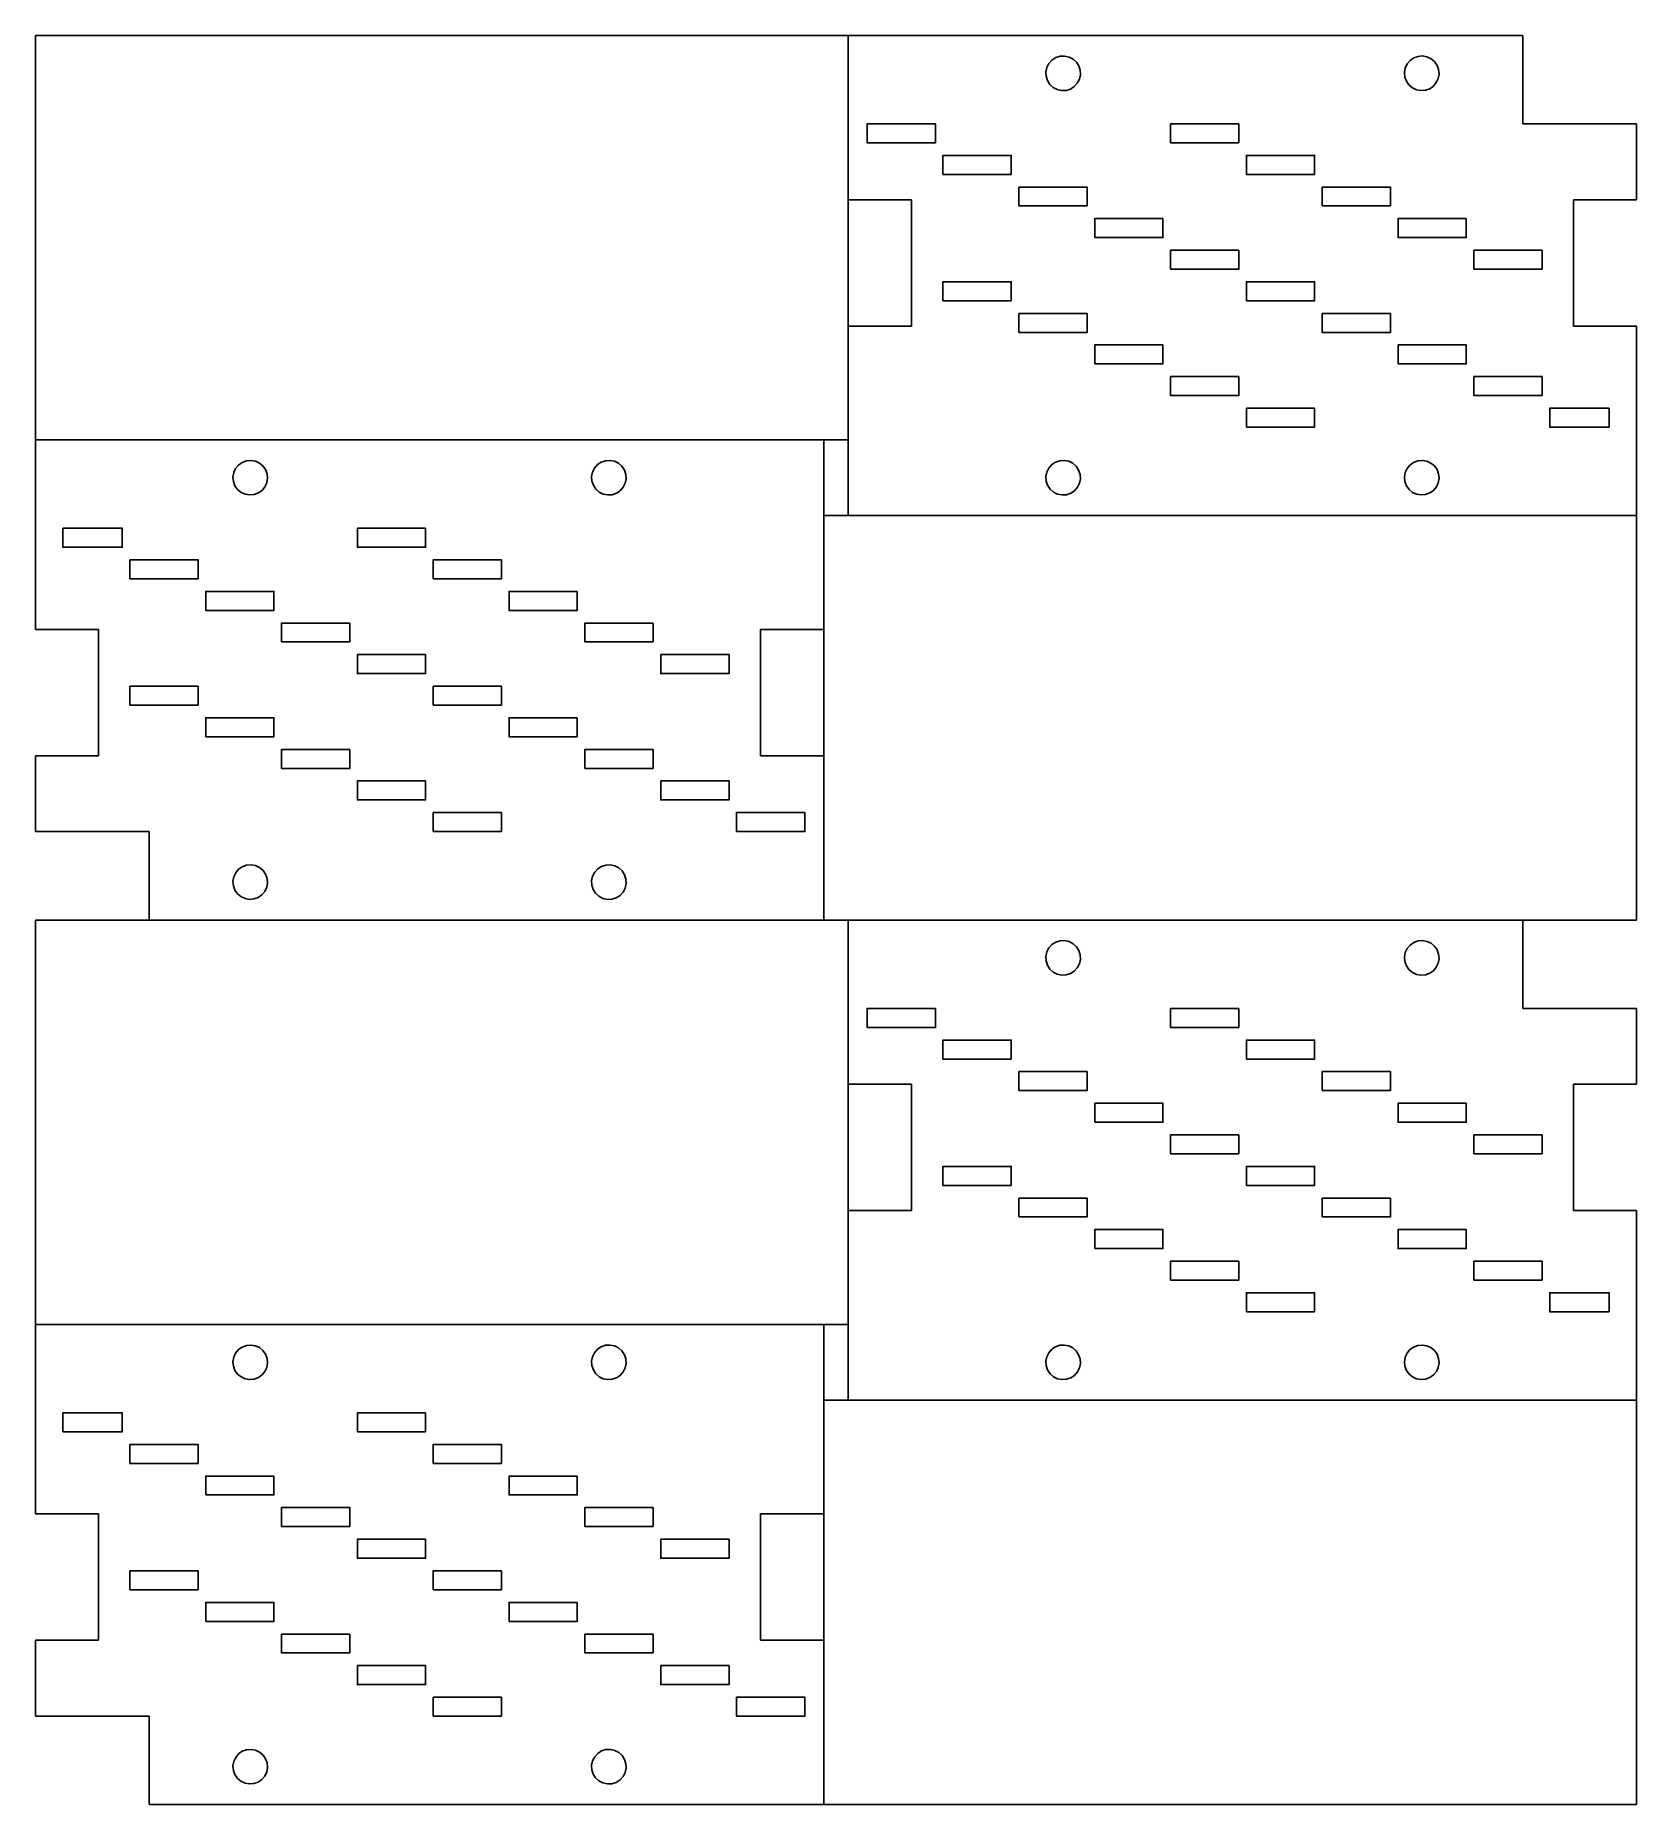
# Model space of a CAD drawing. Extents: x 0 to 127, y 0 to 140.
import ezdxf

# ---------------------------------------------------------------- set-up
doc = ezdxf.new("R2010")
doc.units = 0
doc.layers.add('ink_ext_XXXXXX', color=7, linetype='CONTINUOUS')

msp = doc.modelspace()

# ---------------------------------------------------------------- linework, layer by layer
at = {"layer": 'ink_ext_XXXXXX', "color": 5}
for points in [[(0.005001, 140.004864), (64.304746, 140.004864)], [(0.005001, 108.005098), (0.005001, 140.004864)], [(64.304746, 140.004864), (117.677201, 140.004864)], [(64.304746, 127.005003), (64.304746, 140.004864)], [(117.677201, 140.004864), (117.677201, 133.005048)], [(79.939151, 137.126198), (80.017115, 137.475448)], [(80.017115, 137.475448), (80.182921, 137.792595)], [(80.182921, 137.792595), (80.424926, 138.05612)], [(80.424926, 138.05612), (80.726904, 138.248384)], [(80.726904, 138.248384), (81.068393, 138.355275)], [(81.068393, 138.355275), (81.42611, 138.370445)], [(81.42611, 138.370445), (81.77536, 138.292834)], [(81.77536, 138.292834), (82.092507, 138.127028)], [(82.092507, 138.127028), (82.356385, 137.885023)], [(82.356385, 137.885023), (82.548296, 137.583045)], [(82.548296, 137.583045), (82.65554, 137.241556)], [(82.65554, 137.241556), (82.67071, 136.883839)], [(79.954321, 136.768481), (79.939151, 137.126198)], [(80.061565, 136.426992), (79.954321, 136.768481)], [(80.253476, 136.125014), (80.061565, 136.426992)], [(80.517001, 135.883009), (80.253476, 136.125014)], [(80.834501, 135.717203), (80.517001, 135.883009)], [(82.184935, 135.953564), (81.882957, 135.761653)], [(82.42694, 136.217089), (82.184935, 135.953564)], [(82.592746, 136.534589), (82.42694, 136.217089)], [(82.67071, 136.883839), (82.592746, 136.534589)], [(81.183751, 135.639239), (80.834501, 135.717203)], [(81.541468, 135.654409), (81.183751, 135.639239)], [(81.882957, 135.761653), (81.541468, 135.654409)], [(117.677201, 133.005048), (126.677267, 133.005048)], [(126.677267, 133.005048), (126.677267, 127.005003)], [(64.304746, 127.005003), (69.305018, 127.005003)], [(64.304746, 127.005003), (64.304746, 117.004812)], [(69.305018, 117.004812), (69.305018, 127.005003)], [(121.677348, 127.005003), (121.677348, 117.004812)], [(126.677267, 127.005003), (121.677348, 127.005003)], [(71.805154, 119.005062), (71.805154, 120.505073), (77.205124, 120.505073), (77.205124, 119.005062)], [(77.205124, 119.005062), (71.805154, 119.005062)], [(77.805199, 118.004937), (83.205168, 118.004937), (83.205168, 116.504926), (77.805199, 116.504926)], [(77.805199, 116.504926), (77.805199, 118.004937)], [(64.304746, 117.004812), (69.305018, 117.004812)], [(64.304746, 117.004812), (64.304746, 108.005098)], [(126.677267, 117.004812), (121.677348, 117.004812)], [(126.677267, 117.004812), (126.677267, 102.005054)], [(0.005001, 108.005098), (62.377169, 108.005098)], [(0.005001, 93.004988), (0.005001, 108.005098)], [(64.304746, 108.005098), (62.377169, 108.005098)], [(62.377169, 108.005098), (62.377169, 102.005054), (62.377169, 93.004988)], [(64.304746, 102.005054), (64.304746, 108.005098)], [(62.377169, 102.005054), (64.304746, 102.005054)], [(126.677267, 102.005054), (64.304746, 102.005054)], [(126.677267, 102.005054), (126.677267, 70.004935)], [(0.005001, 93.004988), (5.00492, 93.004988)], [(5.00492, 83.005149), (5.00492, 93.004988)], [(48.877069, 92.004863), (43.476747, 92.004863), (43.476747, 93.504874), (48.877069, 93.504874)], [(48.877069, 93.504874), (48.877069, 92.004863)], [(57.377249, 93.004988), (57.377249, 83.005149)], [(62.377169, 93.004988), (57.377249, 93.004988)], [(62.377169, 83.005149), (62.377169, 93.004988)], [(54.87676, 91.00509), (54.87676, 89.505079), (49.476791, 89.505079), (49.476791, 91.00509)], [(49.476791, 91.00509), (54.87676, 91.00509)], [(0.005001, 77.005105), (0.005001, 83.005149)], [(0.005001, 83.005149), (5.00492, 83.005149)], [(62.377169, 83.005149), (57.377249, 83.005149)], [(62.377169, 83.005149), (62.377169, 70.004935)], [(9.005067, 77.005105), (0.005001, 77.005105)], [(9.005067, 70.004935), (9.005067, 77.005105)], [(44.497333, 74.056235), (44.799311, 74.248146)], [(44.799311, 74.248146), (45.1408, 74.355391)], [(45.1408, 74.355391), (45.498516, 74.37056)], [(45.498516, 74.37056), (45.847766, 74.292596)], [(45.847766, 74.292596), (46.164913, 74.127144)], [(44.011558, 73.12596), (44.089522, 73.475563)], [(44.026727, 72.768597), (44.011558, 73.12596)], [(44.089522, 73.475563), (44.254975, 73.79271)], [(44.254975, 73.79271), (44.497333, 74.056235)], [(46.164913, 74.127144), (46.428438, 73.885138)], [(46.428438, 73.885138), (46.62035, 73.582808)], [(46.62035, 73.582808), (46.727594, 73.241319)], [(46.742763, 72.883955), (46.665152, 72.534352)], [(46.727594, 73.241319), (46.742763, 72.883955)], [(44.133972, 72.427108), (44.026727, 72.768597)], [(44.325883, 72.12513), (44.133972, 72.427108)], [(44.589408, 71.882772), (44.325883, 72.12513)], [(44.906908, 71.717319), (44.589408, 71.882772)], [(45.256158, 71.639355), (44.906908, 71.717319)], [(45.613522, 71.654524), (45.256158, 71.639355)], [(45.955011, 71.761769), (45.613522, 71.654524)], [(46.257341, 71.95368), (45.955011, 71.761769)], [(46.499347, 72.217205), (46.257341, 71.95368)], [(46.665152, 72.534352), (46.499347, 72.217205)], [(0.005001, 38.004817), (0.005001, 70.004935)], [(0.005001, 70.004935), (9.005067, 70.004935)], [(62.377169, 70.004935), (9.005067, 70.004935)], [(64.304746, 70.004935), (62.377169, 70.004935)], [(64.304746, 70.004935), (117.677201, 70.004935)], [(64.304746, 57.005075), (64.304746, 70.004935)], [(117.677201, 70.004935), (117.677201, 63.005119)], [(126.677267, 70.004935), (117.677201, 70.004935)], [(79.939151, 67.126269), (80.017115, 67.475519)], [(80.017115, 67.475519), (80.182921, 67.792666)], [(80.182921, 67.792666), (80.424926, 68.056191)], [(80.424926, 68.056191), (80.726904, 68.248102)], [(80.726904, 68.248102), (81.068393, 68.355347)], [(81.068393, 68.355347), (81.42611, 68.370516)], [(81.42611, 68.370516), (81.77536, 68.292905)], [(81.77536, 68.292905), (82.092507, 68.127099)], [(82.092507, 68.127099), (82.356385, 67.885094)], [(82.356385, 67.885094), (82.548296, 67.582763)], [(82.548296, 67.582763), (82.65554, 67.241274)], [(82.65554, 67.241274), (82.67071, 66.883911)], [(79.954321, 66.768552), (79.939151, 67.126269)], [(80.061565, 66.427063), (79.954321, 66.768552)], [(80.253476, 66.125086), (80.061565, 66.427063)], [(80.517001, 65.882727), (80.253476, 66.125086)], [(80.834501, 65.717274), (80.517001, 65.882727)], [(82.184935, 65.953636), (81.882957, 65.761724)], [(82.42694, 66.217161), (82.184935, 65.953636)], [(82.592746, 66.534661), (82.42694, 66.217161)], [(82.67071, 66.883911), (82.592746, 66.534661)], [(81.183751, 65.639311), (80.834501, 65.717274)], [(81.541468, 65.65448), (81.183751, 65.639311)], [(81.882957, 65.761724), (81.541468, 65.65448)], [(117.677201, 63.005119), (126.677267, 63.005119)], [(126.677267, 63.005119), (126.677267, 57.005075)], [(64.304746, 57.005075), (69.305018, 57.005075)], [(64.304746, 57.005075), (64.304746, 47.004883)], [(69.305018, 47.004883), (69.305018, 57.005075)], [(121.677348, 57.005075), (121.677348, 47.004883)], [(126.677267, 57.005075), (121.677348, 57.005075)], [(71.805154, 49.005133), (71.805154, 50.505144), (77.205124, 50.505144), (77.205124, 49.005133)], [(77.205124, 49.005133), (71.805154, 49.005133)], [(77.805199, 48.005008), (83.205168, 48.005008), (83.205168, 46.504997), (77.805199, 46.504997)], [(77.805199, 46.504997), (77.805199, 48.005008)], [(62.377169, 32.005125), (64.304746, 32.005125), (64.304746, 38.004817), (64.304746, 47.004883)], [(64.304746, 47.004883), (69.305018, 47.004883)], [(126.677267, 47.004883), (121.677348, 47.004883)], [(126.677267, 47.004883), (126.677267, 32.005125)], [(0.005001, 38.004817), (62.377169, 38.004817)], [(0.005001, 23.005059), (0.005001, 38.004817)], [(62.377169, 38.004817), (62.377169, 32.005125), (62.377169, 23.005059)], [(64.304746, 38.004817), (62.377169, 38.004817)], [(126.677267, 32.005125), (64.304746, 32.005125)], [(126.677267, 32.005125), (126.677267, 0.005007)], [(0.005001, 23.005059), (5.00492, 23.005059)], [(5.00492, 13.004867), (5.00492, 23.005059)], [(48.877069, 22.004934), (43.476747, 22.004934), (43.476747, 23.504945), (48.877069, 23.504945)], [(48.877069, 23.504945), (48.877069, 22.004934)], [(57.377249, 23.005059), (57.377249, 13.004867)], [(62.377169, 23.005059), (57.377249, 23.005059)], [(62.377169, 13.004867), (62.377169, 23.005059)], [(54.87676, 21.005162), (54.87676, 19.505151), (49.476791, 19.505151), (49.476791, 21.005162)], [(49.476791, 21.005162), (54.87676, 21.005162)], [(0.005001, 7.004823), (0.005001, 13.004867)], [(0.005001, 13.004867), (5.00492, 13.004867)], [(62.377169, 13.004867), (57.377249, 13.004867)], [(62.377169, 13.004867), (62.377169, 0.005007)], [(9.005067, 7.004823), (0.005001, 7.004823)], [(9.005067, 0.005007), (9.005067, 7.004823)], [(44.497333, 4.056307), (44.799311, 4.248218)], [(44.799311, 4.248218), (45.1408, 4.355462)], [(45.1408, 4.355462), (45.498516, 4.370632)], [(45.498516, 4.370632), (45.847766, 4.292668)], [(45.847766, 4.292668), (46.164913, 4.127215)], [(44.011558, 3.126032), (44.089522, 3.475282)], [(44.026727, 2.768668), (44.011558, 3.126032)], [(44.089522, 3.475282), (44.254975, 3.792782)], [(44.254975, 3.792782), (44.497333, 4.056307)], [(46.164913, 4.127215), (46.428438, 3.884857)], [(46.428438, 3.884857), (46.62035, 3.582879)], [(46.62035, 3.582879), (46.727594, 3.24139)], [(46.742763, 2.883673), (46.665152, 2.534423)], [(46.727594, 3.24139), (46.742763, 2.883673)], [(44.133972, 2.427179), (44.026727, 2.768668)], [(44.325883, 2.124848), (44.133972, 2.427179)], [(44.589408, 1.882843), (44.325883, 2.124848)], [(44.906908, 1.71739), (44.589408, 1.882843)], [(45.256158, 1.639426), (44.906908, 1.71739)], [(45.613522, 1.654596), (45.256158, 1.639426)], [(45.955011, 1.76184), (45.613522, 1.654596)], [(46.257341, 1.953751), (45.955011, 1.76184)], [(46.499347, 2.217276), (46.257341, 1.953751)], [(46.665152, 2.534423), (46.499347, 2.217276)], [(62.377169, 0.005007), (9.005067, 0.005007)], [(126.677267, 0.005007), (62.377169, 0.005007)]]:
    msp.add_lwpolyline(points, dxfattribs=at)
for points in [[(110.600478, 135.992723), (110.306967, 135.788464), (109.97077, 135.666756), (109.614112, 135.636417), (109.262392, 135.699212), (108.938542, 135.851259), (108.66514, 136.081623), (108.460529, 136.375134), (108.339173, 136.711684), (108.308834, 137.067989), (108.371629, 137.420062), (108.523323, 137.743912), (108.75404, 138.017314), (109.047551, 138.221573), (109.383748, 138.343281), (109.740053, 138.37362), (110.092126, 138.310473), (110.415976, 138.158778), (110.689378, 137.928062), (110.89399, 137.634903), (111.015345, 137.298353), (111.045684, 136.942048), (110.98289, 136.589975), (110.830842, 136.266125)], [(71.205079, 133.005048), (71.205079, 131.505037), (65.80511, 131.505037), (65.80511, 133.005048)], [(95.205257, 133.005048), (95.205257, 131.505037), (89.805287, 131.505037), (89.805287, 133.005048)], [(77.205124, 129.004901), (71.805154, 129.004901), (71.805154, 130.504912), (77.205124, 130.504912)], [(101.205301, 129.004901), (95.805332, 129.004901), (95.805332, 130.504912), (101.205301, 130.504912)], [(77.805199, 126.505117), (77.805199, 128.005128), (83.205168, 128.005128), (83.205168, 126.505117)], [(101.805376, 126.505117), (101.805376, 128.005128), (107.205345, 128.005128), (107.205345, 126.505117)], [(83.805243, 124.004981), (83.805243, 125.504992), (89.205212, 125.504992), (89.205212, 124.004981)], [(113.20539, 125.504992), (113.20539, 124.004981), (107.805067, 124.004981), (107.805067, 125.504992)], [(89.805287, 121.504845), (89.805287, 123.004856), (95.205257, 123.004856), (95.205257, 121.504845)], [(119.205081, 123.004856), (119.205081, 121.504845), (113.805112, 121.504845), (113.805112, 123.004856)], [(95.805332, 119.005062), (95.805332, 120.505073), (101.205301, 120.505073), (101.205301, 119.005062)], [(107.205345, 118.004937), (107.205345, 116.504926), (101.805376, 116.504926), (101.805376, 118.004937)], [(83.805243, 114.005143), (83.805243, 115.505154), (89.205212, 115.505154), (89.205212, 114.005143)], [(113.20539, 115.505154), (113.20539, 114.005143), (107.805067, 114.005143), (107.805067, 115.505154)], [(95.205257, 113.005018), (95.205257, 111.505007), (89.805287, 111.505007), (89.805287, 113.005018)], [(119.205081, 111.505007), (113.805112, 111.505007), (113.805112, 113.005018), (119.205081, 113.005018)], [(95.805332, 109.004871), (95.805332, 110.504882), (101.205301, 110.504882), (101.205301, 109.004871)], [(124.505214, 109.004871), (119.805156, 109.004871), (119.805156, 110.504882), (124.505214, 110.504882)], [(17.93987, 104.00354), (17.648828, 103.795754), (17.314042, 103.670165), (16.958089, 103.635946), (16.605311, 103.694507), (16.279698, 103.842674), (16.003473, 104.069862), (15.795686, 104.360904), (15.670098, 104.696043), (15.635878, 105.051996), (15.694439, 105.404773), (15.842606, 105.730035), (16.069795, 106.00626), (16.360836, 106.214046), (16.695622, 106.339635), (17.051928, 106.374207), (17.404706, 106.315293), (17.729967, 106.167479), (18.006192, 105.939937), (18.213978, 105.648896), (18.339567, 105.31411), (18.374139, 104.958157), (18.315225, 104.605379), (18.167411, 104.279765)], [(44.614102, 103.867015), (44.345638, 104.103376), (44.147377, 104.401121), (44.033077, 104.739787), (44.010147, 105.096798), (44.080702, 105.44746), (44.239452, 105.767782), (44.475461, 106.036598), (44.773205, 106.234507), (45.112225, 106.34916), (45.468883, 106.371737), (45.819544, 106.301535), (46.140219, 106.142785), (46.408683, 105.906776), (46.606944, 105.609032), (46.721244, 105.270012), (46.744175, 104.913001), (46.673972, 104.56234), (46.515222, 104.242018), (46.278861, 103.973554), (45.981116, 103.775293), (45.64245, 103.660993), (45.285438, 103.638062), (44.934777, 103.708265)], [(82.067813, 106.142785), (82.336276, 105.906776), (82.534538, 105.609032), (82.648838, 105.270012), (82.671768, 104.913001), (82.601565, 104.56234), (82.442815, 104.242018), (82.206454, 103.973554), (81.90871, 103.775293), (81.570043, 103.660993), (81.213032, 103.638062), (80.862371, 103.708265), (80.542049, 103.867015), (80.273585, 104.103376), (80.075324, 104.401121), (79.960671, 104.739787), (79.938093, 105.096798), (80.008296, 105.44746), (80.167046, 105.767782), (80.403407, 106.036598), (80.700799, 106.234507), (81.039818, 106.34916), (81.396829, 106.371737), (81.74749, 106.301535)], [(108.742045, 106.00626), (109.033087, 106.214046), (109.368226, 106.339635), (109.724178, 106.374207), (110.076956, 106.315293), (110.40257, 106.167479), (110.678442, 105.939937), (110.886581, 105.648896), (111.011817, 105.31411), (111.04639, 104.958157), (110.987476, 104.605379), (110.839662, 104.279765), (110.61212, 104.00354), (110.321078, 103.795754), (109.986292, 103.670165), (109.63034, 103.635946), (109.277562, 103.694507), (108.951948, 103.842674), (108.676076, 104.069862), (108.467937, 104.360904), (108.342701, 104.696043), (108.308129, 105.051996), (108.36669, 105.404773), (108.514856, 105.730035)], [(2.177053, 101.004929), (6.876759, 101.004929), (6.876759, 99.504918), (2.177053, 99.504918)], [(30.876936, 101.004929), (30.876936, 99.504918), (25.476967, 99.504918), (25.476967, 101.004929)], [(7.476834, 98.505146), (12.876803, 98.505146), (12.876803, 97.005135), (7.476834, 97.005135)], [(31.477011, 97.005135), (31.477011, 98.505146), (36.87698, 98.505146), (36.87698, 97.005135)], [(13.476878, 94.504999), (13.476878, 96.00501), (18.876847, 96.00501), (18.876847, 94.504999)], [(42.877025, 96.00501), (42.877025, 94.504999), (37.477055, 94.504999), (37.477055, 96.00501)], [(19.476922, 92.004863), (19.476922, 93.504874), (24.876892, 93.504874), (24.876892, 92.004863)], [(30.876936, 91.00509), (30.876936, 89.505079), (25.476967, 89.505079), (25.476967, 91.00509)], [(7.476834, 87.004943), (7.476834, 88.504954), (12.876803, 88.504954), (12.876803, 87.004943)], [(36.87698, 88.504954), (36.87698, 87.004943), (31.477011, 87.004943), (31.477011, 88.504954)], [(13.476878, 84.50516), (13.476878, 86.004818), (18.876847, 86.004818), (18.876847, 84.50516)], [(42.877025, 86.004818), (42.877025, 84.50516), (37.477055, 84.50516), (37.477055, 86.004818)], [(24.876892, 83.505035), (24.876892, 82.005024), (19.476922, 82.005024), (19.476922, 83.505035)], [(48.877069, 83.505035), (48.877069, 82.005024), (43.476747, 82.005024), (43.476747, 83.505035)], [(25.476967, 81.004899), (30.876936, 81.004899), (30.876936, 79.504888), (25.476967, 79.504888)], [(49.476791, 81.004899), (54.87676, 81.004899), (54.87676, 79.504888), (49.476791, 79.504888)], [(31.477011, 77.005105), (31.477011, 78.505116), (36.87698, 78.505116), (36.87698, 77.005105)], [(55.476835, 77.005105), (55.476835, 78.505116), (60.876805, 78.505116), (60.876805, 77.005105)], [(16.081789, 74.017077), (16.3753, 74.221688), (16.711497, 74.343044), (17.067803, 74.373383), (17.419875, 74.310588), (17.743725, 74.158541), (18.017128, 73.928177), (18.221739, 73.634666), (18.343095, 73.298469), (18.373434, 72.942163), (18.310639, 72.590091), (18.158592, 72.266241), (17.928228, 71.992838), (17.634717, 71.788227), (17.298167, 71.666872), (16.941861, 71.636533), (16.589789, 71.699327), (16.266292, 71.851374), (15.992536, 72.081738), (15.788278, 72.375249), (15.66657, 72.711447), (15.636231, 73.068105), (15.699378, 73.419824), (15.851073, 73.743674)], [(110.600478, 65.992794), (110.306967, 65.788183), (109.97077, 65.666827), (109.614112, 65.636488), (109.262392, 65.699283), (108.938542, 65.85133), (108.66514, 66.081694), (108.460529, 66.375205), (108.339173, 66.711755), (108.308834, 67.068061), (108.371629, 67.420133), (108.523323, 67.74363), (108.75404, 68.017033), (109.047551, 68.221644), (109.383748, 68.343352), (109.740053, 68.373691), (110.092126, 68.310544), (110.415976, 68.158849), (110.689378, 67.928133), (110.89399, 67.634622), (111.015345, 67.298424), (111.045684, 66.942119), (110.98289, 66.590047), (110.830842, 66.266197)], [(71.205079, 63.005119), (71.205079, 61.505108), (65.80511, 61.505108), (65.80511, 63.005119)], [(95.205257, 63.005119), (95.205257, 61.505108), (89.805287, 61.505108), (89.805287, 63.005119)], [(77.205124, 59.004972), (71.805154, 59.004972), (71.805154, 60.504983), (77.205124, 60.504983)], [(101.205301, 59.004972), (95.805332, 59.004972), (95.805332, 60.504983), (101.205301, 60.504983)], [(77.805199, 56.504836), (77.805199, 58.004847), (83.205168, 58.004847), (83.205168, 56.504836)], [(101.805376, 56.504836), (101.805376, 58.004847), (107.205345, 58.004847), (107.205345, 56.504836)], [(83.805243, 54.005053), (83.805243, 55.505064), (89.205212, 55.505064), (89.205212, 54.005053)], [(113.20539, 55.505064), (113.20539, 54.005053), (107.805067, 54.005053), (107.805067, 55.505064)], [(89.805287, 51.504916), (89.805287, 53.004928), (95.205257, 53.004928), (95.205257, 51.504916)], [(119.205081, 53.004928), (119.205081, 51.504916), (113.805112, 51.504916), (113.805112, 53.004928)], [(95.805332, 49.005133), (95.805332, 50.505144), (101.205301, 50.505144), (101.205301, 49.005133)], [(107.205345, 48.005008), (107.205345, 46.504997), (101.805376, 46.504997), (101.805376, 48.005008)], [(83.805243, 44.004861), (83.805243, 45.504872), (89.205212, 45.504872), (89.205212, 44.004861)], [(113.20539, 45.504872), (113.20539, 44.004861), (107.805067, 44.004861), (107.805067, 45.504872)], [(95.205257, 43.005089), (95.205257, 41.505078), (89.805287, 41.505078), (89.805287, 43.005089)], [(119.205081, 41.505078), (113.805112, 41.505078), (113.805112, 43.005089), (119.205081, 43.005089)], [(95.805332, 39.004942), (95.805332, 40.504953), (101.205301, 40.504953), (101.205301, 39.004942)], [(124.505214, 39.004942), (119.805156, 39.004942), (119.805156, 40.504953), (124.505214, 40.504953)], [(17.93987, 34.003611), (17.648828, 33.795825), (17.314042, 33.670236), (16.958089, 33.635664), (16.605311, 33.694578), (16.279698, 33.842745), (16.003473, 34.069934), (15.795686, 34.360975), (15.670098, 34.695761), (15.635878, 35.051714), (15.694439, 35.404492), (15.842606, 35.730106), (16.069795, 36.006331), (16.360836, 36.214117), (16.695622, 36.339706), (17.051928, 36.374278), (17.404706, 36.315364), (17.729967, 36.167197), (18.006192, 35.940009), (18.213978, 35.648967), (18.339567, 35.314181), (18.374139, 34.958228), (18.315225, 34.60545), (18.167411, 34.279836)], [(44.614102, 33.867086), (44.345638, 34.103447), (44.147377, 34.401192), (44.033077, 34.739859), (44.010147, 35.09687), (44.080702, 35.447531), (44.239452, 35.767853), (44.475461, 36.036317), (44.773205, 36.234578), (45.112225, 36.349231), (45.468883, 36.371809), (45.819544, 36.301606), (46.140219, 36.142856), (46.408683, 35.906495), (46.606944, 35.609103), (46.721244, 35.270084), (46.744175, 34.913072), (46.673972, 34.562411), (46.515222, 34.242089), (46.278861, 33.973625), (45.981116, 33.775364), (45.64245, 33.660711), (45.285438, 33.638134), (44.934777, 33.708336)], [(82.067813, 36.142856), (82.336276, 35.906495), (82.534538, 35.609103), (82.648838, 35.270084), (82.671768, 34.913072), (82.601565, 34.562411), (82.442815, 34.242089), (82.206454, 33.973625), (81.90871, 33.775364), (81.570043, 33.660711), (81.213032, 33.638134), (80.862371, 33.708336), (80.542049, 33.867086), (80.273585, 34.103447), (80.075324, 34.401192), (79.960671, 34.739859), (79.938093, 35.09687), (80.008296, 35.447531), (80.167046, 35.767853), (80.403407, 36.036317), (80.700799, 36.234578), (81.039818, 36.349231), (81.396829, 36.371809), (81.74749, 36.301606)], [(108.742045, 36.006331), (109.033087, 36.214117), (109.368226, 36.339706), (109.724178, 36.374278), (110.076956, 36.315364), (110.40257, 36.167197), (110.678442, 35.940009), (110.886581, 35.648967), (111.011817, 35.314181), (111.04639, 34.958228), (110.987476, 34.60545), (110.839662, 34.279836), (110.61212, 34.003611), (110.321078, 33.795825), (109.986292, 33.670236), (109.63034, 33.635664), (109.277562, 33.694578), (108.951948, 33.842745), (108.676076, 34.069934), (108.467937, 34.360975), (108.342701, 34.695761), (108.308129, 35.051714), (108.36669, 35.404492), (108.514856, 35.730106)], [(2.177053, 31.005), (6.876759, 31.005), (6.876759, 29.504989), (2.177053, 29.504989)], [(30.876936, 31.005), (30.876936, 29.504989), (25.476967, 29.504989), (25.476967, 31.005)], [(7.476834, 28.504864), (12.876803, 28.504864), (12.876803, 27.004853), (7.476834, 27.004853)], [(31.477011, 27.004853), (31.477011, 28.504864), (36.87698, 28.504864), (36.87698, 27.004853)], [(13.476878, 24.50507), (13.476878, 26.005081), (18.876847, 26.005081), (18.876847, 24.50507)], [(42.877025, 26.005081), (42.877025, 24.50507), (37.477055, 24.50507), (37.477055, 26.005081)], [(19.476922, 22.004934), (19.476922, 23.504945), (24.876892, 23.504945), (24.876892, 22.004934)], [(30.876936, 21.005162), (30.876936, 19.505151), (25.476967, 19.505151), (25.476967, 21.005162)], [(7.476834, 17.005015), (7.476834, 18.505026), (12.876803, 18.505026), (12.876803, 17.005015)], [(36.87698, 18.505026), (36.87698, 17.005015), (31.477011, 17.005015), (31.477011, 18.505026)], [(13.476878, 14.504879), (13.476878, 16.00489), (18.876847, 16.00489), (18.876847, 14.504879)], [(42.877025, 16.00489), (42.877025, 14.504879), (37.477055, 14.504879), (37.477055, 16.00489)], [(24.876892, 13.505106), (24.876892, 12.005095), (19.476922, 12.005095), (19.476922, 13.505106)], [(48.877069, 13.505106), (48.877069, 12.005095), (43.476747, 12.005095), (43.476747, 13.505106)], [(25.476967, 11.00497), (30.876936, 11.00497), (30.876936, 9.504959), (25.476967, 9.504959)], [(49.476791, 11.00497), (54.87676, 11.00497), (54.87676, 9.504959), (49.476791, 9.504959)], [(31.477011, 7.004823), (31.477011, 8.504834), (36.87698, 8.504834), (36.87698, 7.004823)], [(55.476835, 7.004823), (55.476835, 8.504834), (60.876805, 8.504834), (60.876805, 7.004823)], [(16.081789, 4.017148), (16.3753, 4.221759), (16.711497, 4.343115), (17.067803, 4.373454), (17.419875, 4.310659), (17.743725, 4.158612), (18.017128, 3.928248), (18.221739, 3.634737), (18.343095, 3.29854), (18.373434, 2.941882), (18.310639, 2.589809), (18.158592, 2.266312), (17.928228, 1.992909), (17.634717, 1.788298), (17.298167, 1.666943), (16.941861, 1.636604), (16.589789, 1.699398), (16.266292, 1.851093), (15.992536, 2.081809), (15.788278, 2.37532), (15.66657, 2.711518), (15.636231, 3.067823), (15.699378, 3.419895), (15.851073, 3.743745)]]:
    msp.add_lwpolyline(points, close=True, dxfattribs=at)

doc.saveas('drawing.dxf')
